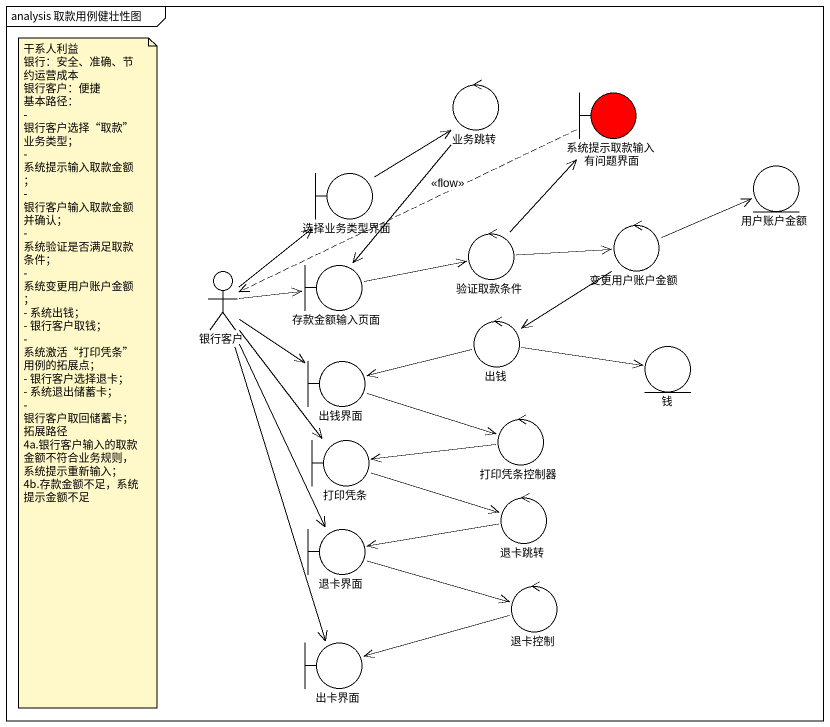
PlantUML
@startuml
mainframe analysis 取款用例健壮性图
control 业务跳转
boundary 系统提示取款输入有问题界面 #FF0000
entity 用户账户金额
boundary 选择业务类型界面
control 验证取款条件
control 变更用户账户金额
actor 银行客户
boundary 存款金额输入页面
control 出钱
entity 钱
boundary 出钱界面
boundary 打印凭条
control 打印凭条控制器
control 退卡跳转
boundary 退卡界面
control 退卡控制
boundary 出卡界面
业务跳转 --> 存款金额输入页面
系统提示取款输入有问题界面 .left.> 银行客户 : <<flow>>
选择业务类型界面 -up-> 业务跳转
验证取款条件 -up-> 系统提示取款输入有问题界面
验证取款条件 -right-> 变更用户账户金额
变更用户账户金额 -right-> 用户账户金额
变更用户账户金额 --> 出钱
银行客户 -up-> 选择业务类型界面
银行客户 -right-> 存款金额输入页面
银行客户 --> 出钱界面
银行客户 --> 打印凭条
银行客户 --> 退卡界面
银行客户 --> 出卡界面
存款金额输入页面 -right-> 验证取款条件
出钱 -right-> 钱
出钱 -left-> 出钱界面
出钱界面 -right-> 打印凭条控制器
打印凭条 -right-> 退卡跳转
打印凭条控制器 -left-> 打印凭条
退卡跳转 -left-> 退卡界面
退卡界面 -right-> 退卡控制
退卡控制 -left-> 出卡界面
note as N1
  干系人利益
  银行：安全、准确、节约运营成本
  银行客户：便捷
  基本路径：
  - 银行客户选择“取款”业务类型；
  - 系统提示输入取款金额；
  - 银行客户输入取款金额并确认；
  - 系统验证是否满足取款条件；
  - 系统变更用户账户金额；
  - 系统出钱；
  - 银行客户取钱；
  - 系统激活“打印凭条”用例的拓展点；
  - 银行客户选择退卡；
  - 系统退出储蓄卡；
  - 银行客户取回储蓄卡；
  拓展路径
  4a.银行客户输入的取款金额不符合业务规则，系统提示重新输入；
  4b.存款金额不足，系统提示金额不足
end note
@enduml
